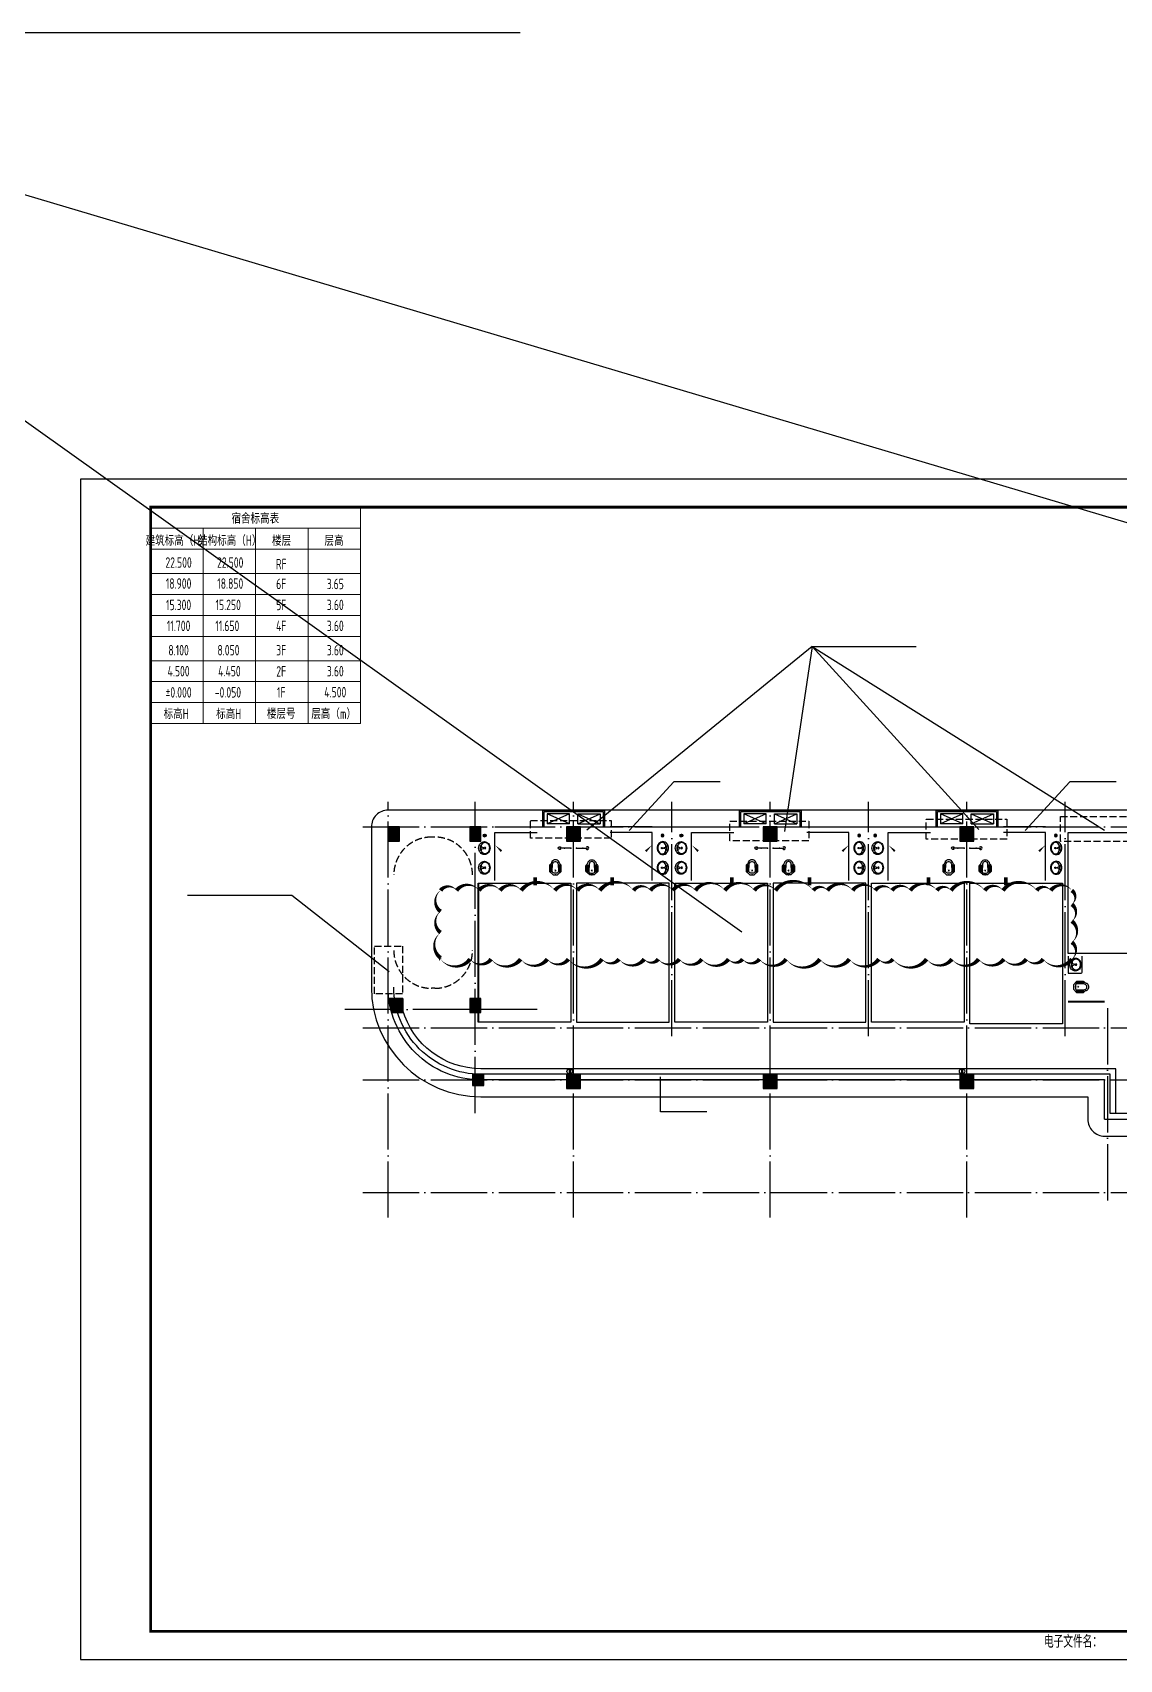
# Model space of a CAD drawing. Extents: x -1041549 to 749950, y -354245 to 17554.
# Drawn here: x -720594 to -681906, y -141716 to -83828 of the extents above; entities that cross this region are included whole.
import ezdxf
from ezdxf.enums import TextEntityAlignment as Align

# ---------------------------------------------------------------- set-up
doc = ezdxf.new("R2010")
doc.units = 0
doc.header["$LTSCALE"] = 1000
doc.header["$MEASUREMENT"] = 0
doc.linetypes.add('DASH', pattern=[0.35, 0.25, -0.1])
doc.linetypes.add('DOTE', pattern=[2.42, 2, -0.2, 0.02, -0.2])
for name, color, linetype in [('14', 1, 'Continuous'), ('AC', 252, 'Continuous'), ('DIM_SYMB', 3, 'Continuous'), ('DOTE', 1, 'Continuous'), ('EQUIP_地漏', 7, 'Continuous'), ('EQUIP_雨水斗', 7, 'Continuous'), ('K+T', 252, 'Continuous'), ('LATRINE', 6, 'Continuous'), ('LVTRY', 8, 'Continuous'), ('PUB_DIM', 3, 'Continuous'), ('PUB_HATCH', 8, 'Continuous'), ('PUB_TEXT', 7, 'Continuous'), ('PUB_TITLE', 4, 'Continuous'), ('WALL', 4, 'Continuous'), ('WINDOW', 3, 'Continuous'), ('柱线', 2, 'Continuous')]:
    doc.layers.add(name, color=color, linetype=linetype)
doc.layers.add('A-ANNO-TABS', color=46, linetype='Continuous', lineweight=9)
doc.layers.add('A-ANNO-TABS-TEXT', color=7, linetype='Continuous', lineweight=15)
doc.layers.add('DIM_MODI', color=6, linetype='Continuous', plot=False)
doc.styles.add('3-100', font='tssdeng.shx', dxfattribs={"width": 0.6, "bigfont": 'hztxt.shx'})
doc.styles.add('hztxt', font='romand_pkpm', dxfattribs={"bigfont": 'gbcbig'})

# ---------------------------------------------------------------- blocks, each defined once
blk = doc.blocks.new('$lvtry$00000168')
at = {"color": 0}
blk.add_line((0, 0), (0, -395), dxfattribs=at)
blk.add_arc((0, -395), 50, 121.03319, 58.96681, dxfattribs=at)
for p in [(0, 0), (0, -223)]:
    blk.add_point(p, dxfattribs=at)
blk = doc.blocks.new('$lvtry$00000203')
at = {"color": 0}
for p, q in [((-109, -134, 0), (-210, -128, 0)), ((-107, -166, 0), (-210, -166, 0)), ((-106, -197, 0), (-210, -197, 0)), ((-104, -227, 0), (-210, -227, 0)), ((-103, -258, 0), (-210, -258, 0)), ((-101, -289, 0), (-210, -289, 0)), ((-100, -320, 0), (-210, -320, 0)), ((-191, -354, 0), (-99, -345, 0)), ((-106, -103, 0), (-182, -88, 0)), ((-109, -124, 0), (-97, -382, 0)), ((48, -60, 0), (-48, -60, 0)), ((-4, -470, 0), (4, -470, 0)), ((97, -382, 0), (109, -124, 0)), ((191, -354, 0), (99, -345, 0)), ((100, -320, 0), (210, -320, 0)), ((101, -289, 0), (210, -289, 0)), ((103, -258, 0), (210, -258, 0)), ((104, -227, 0), (210, -227, 0)), ((106, -103, 0), (182, -88, 0)), ((106, -197, 0), (210, -197, 0)), ((107, -166, 0), (210, -166, 0)), ((109, -134, 0), (210, -128, 0))]:
    blk.add_line(p, q, dxfattribs=at)
at = {"color": 0, "elevation": 0}
blk.add_lwpolyline([(184, -360, 0.139709), (135, -448, -0.12003), (120, -477, -0.218108), (4, -530), (-4, -530, -0.218108), (-120, -477, -0.12003), (-135, -448, 0.139709), (-184, -360, 0.046574), (-191, -354, -0.248797), (-210, -318), (-210, -128, -0.218491), (-198, -101), (-90, -9, -0.179479), (-67, 0), (67, 0, -0.179479), (90, -9), (198, -101, -0.218491), (210, -128), (210, -318, -0.248797), (191, -354, 0.046574)], format="xyb", close=True, dxfattribs=at)
at = {"color": 0, "const_width": 3, "elevation": 0}
blk.add_lwpolyline([(49, -153, 1), (-49, -153, 1)], format="xyb", close=True, dxfattribs=at)
at = {"color": 0}
for centre, radius, start, end in [((-48, -121, 0), 61, 90, 182.693), ((-4, -377, 0), 92.8, 182.693, 270), ((4, -377, 0), 92.8, 270, 357.307), ((48, -121, 0), 61, 357.307, 90)]:
    blk.add_arc(centre, radius, start, end, dxfattribs=at)
for p in [(0, 0), (0, -153, 0)]:
    blk.add_point(p, dxfattribs=at)
blk = doc.blocks.new('$lvtry$00000179')
at = {"color": 0, "linetype": 'ByBlock'}
for p, q in [((-32, -102), (-92, -102)), ((-13, -178), (-40, -70)), ((35, -64), (-35, -64)), ((13, -178), (-13, -178)), ((40, -70), (13, -178)), ((92, -102), (32, -102))]:
    blk.add_line(p, q, dxfattribs=at)
blk.add_lwpolyline([(0, -406, 0.088425), (89, -391, 0.093738), (162, -347, 0.102376), (212, -280, 0.10945), (229, -203, 0.109452), (212, -127, 0.102376), (162, -60, 0.093738), (89, -16, 0.088423), (0, 0, 0.088427), (-89, -16, 0.093738), (-162, -60, 0.102376), (-212, -127, 0.109452), (-229, -203, 0.109451), (-212, -280, 0.102376), (-162, -347, 0.093738), (-89, -391, 0.088425)], format="xyb", close=True, dxfattribs=at)
for centre, radius in [((-64, -76), 20.4), ((-64, -76), 15.4), ((0, -229), 25.4), ((63, -76), 20.4), ((63, -76), 15.4)]:
    blk.add_circle(centre, radius, dxfattribs=at)
for centre, radius, start, end in [((-88, -229), 116, 151.0888, 180), ((-88, -229), 116, 180, 208.9112), ((-45, -252), 164, 126.8699, 151.0888), ((-45, -205), 164, 208.9112, 233.1301), ((-18, -288), 210, 123.90451, 126.8699), ((-18, -169), 210, 233.1301, 252.74206), ((-92, -178), 76.2, 90, 123.90451), ((0, -111), 270, 252.74206, 270), ((-35, -68), 5, 90, 194.03624), ((0, -111), 270, 270, 287.25794), ((35, -68), 5, 345.96376, 90), ((18, -169), 210, 287.25794, 306.8699), ((92, -178), 76.2, 57.74019, 90), ((45, -252), 164, 28.9112, 57.74019), ((45, -205), 164, 306.8699, 331.0888), ((88, -229), 116, 0, 28.9112), ((88, -229), 116, 331.0888, 0)]:
    blk.add_arc(centre, radius, start, end, dxfattribs=at)
at = {"color": 0}
for p in [(0, -76), (0, -229)]:
    blk.add_point(p, dxfattribs=at)
blk = doc.blocks.new('A$C545B6328')
at = {"layer": 'AC'}
for p, q in [((400, 450), (-400, 450)), ((-400, 450), (-400, 100)), ((400, 450), (-400, 100)), ((400, 100), (-400, 450)), ((400, 100), (-400, 100)), ((400, 100), (400, 450))]:
    blk.add_line(p, q, dxfattribs=at)
blk = doc.blocks.new('asgvava')
at = {"layer": 'LATRINE'}
for points in [[(-359868, 72627), (-359868, 72027), (-357668, 72027), (-357668, 72627)], [(-359818, 72627), (-359818, 72077), (-357718, 72077), (-357718, 72627)]]:
    blk.add_lwpolyline(points, dxfattribs=at)
at = {"xscale": -1, "rotation": 180}
blk.add_blockref('A$C545B6328', (-359312, 72610), dxfattribs=at)
at = {"rotation": 180}
blk.add_blockref('A$C545B6328', (-358224, 72610), dxfattribs=at)
blk = doc.blocks.new('$TwtSys$00000139')
at = {"color": 7}
for p, q in [((-19, 92, 0), (-19, -92, 0)), ((19, 92, 0), (19, -92, 0))]:
    blk.add_line(p, q, dxfattribs=at)
blk.add_circle((0, 0, 0), 93.8)
blk = doc.blocks.new('TUQ')
at = {"layer": '14', "style": 'hztxt', "width": 0.85}
blk.add_text('电子文件名：', height=450, rotation=359.99972, dxfattribs=at).set_placement((-24105, -584))
blk = doc.blocks.new('$TwtSys$00000141')
at = {"color": 8}
for p, q in [((-94, -180), (-10, -96)), ((-94, -180), (-10, -96)), ((-87, -223), (35, -101)), ((-87, -223), (35, -101)), ((-66, -254), (66, -122)), ((-66, -254), (66, -122)), ((-32, -275), (88, -155)), ((-32, -275), (88, -155)), ((11, -280), (92, -199)), ((11, -280), (92, -199))]:
    blk.add_line(p, q, dxfattribs=at)
blk.add_circle((0, -188), 94, dxfattribs=at)
blk.add_circle((0, -188), 94, dxfattribs=at)
blk = doc.blocks.new('A$Cde7966d8')
for p, q in [((0, 273), (0, 0)), ((80, 273), (80, 0))]:
    blk.add_line(p, q)
at = {"color": 1}
blk.add_line((40, 273), (40, 0), dxfattribs=at)
blk = doc.blocks.new('4层以上墙柱模板')
at = {"layer": '柱线', "color": 6}
for points in [[(-1111089, -374273), (-1110689, -374273), (-1110689, -373773), (-1111089, -373773)], [(-1108189, -374273), (-1107789, -374273), (-1107789, -373773), (-1108189, -373773)], [(-1104739, -374273), (-1104239, -374273), (-1104239, -373773), (-1104739, -373773)], [(-1097739, -374273), (-1097239, -374273), (-1097239, -373773), (-1097739, -373773)], [(-1090739, -374273), (-1090239, -374273), (-1090239, -373773), (-1090739, -373773)], [(-1083739, -374273), (-1083239, -374273), (-1083239, -373773), (-1083739, -373773)], [(-1080889, -374273), (-1080389, -374273), (-1080389, -373773), (-1080889, -373773)], [(-1108189, -380373), (-1107789, -380373), (-1107789, -379873), (-1108189, -379873)], [(-1083689, -380473), (-1083289, -380473), (-1083289, -380073), (-1083689, -380073)], [(-1080789, -380573), (-1080389, -380573), (-1080389, -380073), (-1080789, -380073)], [(-1108089, -382973), (-1107689, -382973), (-1107689, -382573), (-1108089, -382558)], [(-1104739, -383073), (-1104239, -383073), (-1104239, -382573), (-1104739, -382573)], [(-1097739, -383073), (-1097239, -383073), (-1097239, -382573), (-1097739, -382573)], [(-1090739, -383073), (-1090239, -383073), (-1090239, -382573), (-1090739, -382573)], [(-1083689, -382823), (-1083289, -382823), (-1083289, -382423), (-1083689, -382423)], [(-1080789, -382823), (-1080389, -382823), (-1080389, -382323), (-1080789, -382323)]]:
    blk.add_lwpolyline(points, close=True, dxfattribs=at)
for points in [[(-1110563, -379873), (-1111064, -379873)], [(-1110963, -380373), (-1110990, -380273), (-1111023, -380144), (-1111064, -379873)], [(-1110563, -379873), (-1110563, -380373), (-1110963, -380373)]]:
    blk.add_lwpolyline(points, dxfattribs=at)
blk = doc.blocks.new('A$C322525fa')
at = {"layer": 'PUB_HATCH'}
for points in [[(0, 8800), (400, 8800), (400, 9300), (0, 9300)], [(3300, 9300), (2900, 9300), (2900, 8800), (3300, 8800)], [(6350, 8800), (6850, 8800), (6850, 9300), (6350, 9300)], [(13350, 8800), (13850, 8800), (13850, 9300), (13350, 9300)], [(20350, 8800), (20850, 8800), (20850, 9300), (20350, 9300)], [(27350, 8800), (27850, 8800), (27850, 9300), (27350, 9300)], [(30200, 8800), (30700, 8800), (30700, 9300), (30200, 9300)], [(3300, 3200), (2900, 3200), (2900, 2700), (3300, 2700)], [(27800, 2600), (27800, 3000), (27400, 3000), (27400, 2600)], [(30700, 2500), (30700, 3000), (30300, 3000), (30300, 2500)], [(27800, 250), (27800, 650), (27400, 650), (27400, 250)], [(30700, 250), (30700, 750), (30300, 750), (30300, 250)], [(3400, 100), (3400, 500), (3000, 515), (3000, 100)], [(6850, 0), (6850, 500), (6350, 500), (6350, 0)], [(13850, 0), (13850, 500), (13350, 500), (13350, 0)], [(20850, 0), (20850, 500), (20350, 500), (20350, 0)]]:
    blk.add_hatch(color=7, dxfattribs=at).paths.add_polyline_path(points)
blk.add_solid([(24, 3200), (525, 3200), (125, 2700), (525, 2700)])
at = {"layer": 'WALL'}
for points in [[(0, 8800), (400, 8800), (400, 9300), (0, 9300)], [(3300, 9300), (2900, 9300), (2900, 8800), (3300, 8800)], [(6350, 8800), (6850, 8800), (6850, 9300), (6350, 9300)], [(13350, 8800), (13850, 8800), (13850, 9300), (13350, 9300)], [(20350, 8800), (20850, 8800), (20850, 9300), (20350, 9300)], [(27350, 8800), (27850, 8800), (27850, 9300), (27350, 9300)], [(3300, 3200), (2900, 3200), (2900, 2700), (3300, 2700)], [(27800, 2600), (27800, 3000), (27400, 3000), (27400, 2600)], [(30700, 2500), (30700, 3000), (30300, 3000), (30300, 2500)], [(27800, 250), (27800, 650), (27400, 650), (27400, 250)], [(30700, 250), (30700, 750), (30300, 750), (30300, 250)], [(3400, 100), (3400, 500), (3000, 515), (3000, 100)], [(6850, 0), (6850, 500), (6350, 500), (6350, 0)], [(13850, 0), (13850, 500), (13350, 500), (13350, 0)], [(20850, 0), (20850, 500), (20350, 500), (20350, 0)]]:
    blk.add_lwpolyline(points, close=True, dxfattribs=at)
blk.add_lwpolyline([(125, 2700), (525, 2700), (525, 3200), (24, 3200, 0.039187), (125, 2700, -0.123047)], format="xyb", dxfattribs=at)
blk.add_blockref('4层以上墙柱模板', (1111089, 383073))

msp = doc.modelspace()

# ---------------------------------------------------------------- hatches: boundary and pattern name
h = msp.add_hatch()
h.set_pattern_fill('ANSI31', color=256, scale=25)
h.set_pattern_definition([(45, (-330288.957, -203871.753), (-28.0633004, 28.0633004), [])])
h.paths.add_polyline_path([(-704734.7, -114095.3), (-704714.7, -114095.3), (-704714.7, -119045.3), (-704734.7, -119045.3)])

# ---------------------------------------------------------------- linework, layer by layer
at = {"color": 2}
for p, q in [((-704134.7, -112095.3), (-702634.7, -112095.3)), ((-704134.7, -112295.3), (-702634.7, -112295.3)), ((-698534.7, -112095.3), (-700034.7, -112095.3)), ((-698534.7, -112295.3), (-700034.7, -112295.3)), ((-697134.7, -112095.3), (-695634.7, -112095.3)), ((-697134.7, -112295.3), (-695634.7, -112295.3)), ((-693034.7, -112095.3), (-691534.7, -112095.3)), ((-691534.7, -112295.3), (-693034.7, -112295.3)), ((-690134.7, -112095.3), (-688634.7, -112095.3)), ((-690134.7, -112295.3), (-688634.7, -112295.3)), ((-684534.7, -112095.3), (-686034.7, -112095.3)), ((-684534.7, -112295.3), (-686034.7, -112295.3))]:
    msp.add_line(p, q, dxfattribs=at)
at = {"color": 3}
for p, q in [((-682434.7, -122495.3), (-680434.7, -122495.3)), ((-680434.7, -122295.3), (-682234.7, -122295.3))]:
    msp.add_line(p, q, dxfattribs=at)
msp.add_lwpolyline([(-683034.7, -121695.3), (-683034.7, -122495.3, 0.4142136), (-682434.7, -123095.3), (-677234.7, -123095.3, 0.4142136), (-676634.7, -122495.3), (-676634.7, -112095.3, 0.4142136), (-677234.7, -111495.3), (-707934.7, -111495.3, 0.4142136), (-708534.7, -112095.3), (-708534.7, -117795.3, 0.4142135), (-704634.7, -121695.3), (-683034.7, -121695.3)], format="xyb")
at = {"color": 2, "linetype": 'DASH'}
for points in [[(-702869.4, -111860.2), (-699993.9, -111860.2), (-699993.9, -112489.7), (-702869.4, -112489.7)], [(-695774.4, -111892.4), (-692965.3, -111892.4), (-692965.3, -112586.3), (-695774.4, -112586.3)], [(-688781.2, -111822), (-685910.2, -111822), (-685910.2, -112533.8), (-688781.2, -112533.8)], [(-684008.1, -111727.3), (-680827.2, -111727.3), (-680827.2, -112611.6), (-684008.1, -112611.6)], [(-708426, -116334.5), (-707427, -116334.5), (-707427, -118027.8), (-708426, -118027.8)]]:
    msp.add_lwpolyline(points, close=True, dxfattribs=at)
for points in [[(-683734.7, -112295.3), (-680434.7, -112295.3), (-680434.7, -116595.3), (-683734.7, -116595.3)], [(-704734.7, -114095.3), (-704714.7, -114095.3), (-704714.7, -119045.3), (-704734.7, -119045.3)], [(-704734.7, -114095.3), (-701434.7, -114095.3), (-701434.7, -119045.3), (-704734.7, -119045.3)], [(-701234.7, -119045.3), (-697934.7, -119045.3), (-697934.7, -114095.3), (-701234.7, -114095.3)], [(-697734.7, -114095.3), (-694434.7, -114095.3), (-694434.7, -119045.3), (-697734.7, -119045.3)], [(-694234.7, -119045.3), (-690934.7, -119045.3), (-690934.7, -114095.3), (-694234.7, -114095.3)], [(-690734.7, -114095.3), (-687434.7, -114095.3), (-687434.7, -119045.3), (-690734.7, -119045.3)], [(-687234.7, -114095.3), (-683934.7, -114095.3), (-683934.7, -119095.3), (-687234.7, -119095.3)]]:
    msp.add_lwpolyline(points, close=True)
at = {"color": 3}
for points in [[(-682434.7, -122495.3), (-682434.7, -121095.3), (-704634.7, -121095.3, -0.4142136), (-707934.7, -117795.3, 9.0321414)], [(-682234.7, -122295.3), (-682234.7, -120895.3), (-704634.7, -120895.3, -0.4142136), (-707734.7, -117795.3, -0.4142136)]]:
    msp.add_lwpolyline(points, format="xyb", dxfattribs=at)
at = {"color": 5}
msp.add_lwpolyline([(-682034.7, -122295.3), (-682034.7, -120695.3), (-704634.7, -120695.3, -0.3345303), (-707422.2, -118595.3, -0.3345303)], format="xyb", dxfattribs=at)
msp.add_lwpolyline([(-682034.7, -122295.3), (-682034.7, -120695.3), (-704634.7, -120695.3, -0.3345303), (-707422.2, -118595.3, -0.3345303)], format="xyb", dxfattribs=at)
at = {"layer": 'A-ANNO-TABS'}
for p, q in [((-716388.5, -108417.8), (-716388.5, -100716.3)), ((-716388.5, -101462.9), (-708921.8, -101462.9)), ((-714521.8, -108417.8), (-714521.8, -101462.9)), ((-712655.1, -108417.8), (-712655.1, -101462.9)), ((-710788.5, -108417.8), (-710788.5, -101462.9)), ((-716388.5, -102209.6), (-708921.8, -102209.6)), ((-716388.5, -103073.7), (-708921.8, -103073.7)), ((-716388.5, -103820.4), (-708921.8, -103820.4)), ((-716388.5, -104567), (-708921.8, -104567)), ((-716388.5, -105313.7), (-708921.8, -105313.7)), ((-716388.5, -106177.8), (-708921.8, -106177.8)), ((-716388.5, -106924.4), (-708921.8, -106924.4)), ((-716388.5, -107671.1), (-708921.8, -107671.1))]:
    msp.add_line(p, q, dxfattribs=at)
for points in [[(-708921.8, -108417.8), (-708921.8, -100716.3), (-716388.5, -100716.3)], [(-708921.8, -108417.8), (-716388.5, -108417.8)]]:
    msp.add_lwpolyline(points, dxfattribs=at)
at = {"layer": 'DIM_MODI'}
msp.add_lwpolyline([(-706070.1, -114353.8, 0, 150, 0.5), (-706070.1, -115103.8, 0, 150, 0.5), (-706070.1, -115853.8, 0, 150, 0.5), (-706070.1, -116753.8, 0, 150, 0.5), (-706070.1, -116797.2, 0, 150, 0.5), (-705020.1, -116797.2, 0, 150, 0.5), (-704270.1, -116797.2, 0, 150, 0.5), (-703220.1, -116797.2, 0, 150, 0.5), (-702270.1, -116797.2, 0, 150, 0.5), (-701520.1, -116797.2, 0, 150, 0.5), (-700320.1, -116797.2, 0, 150, 0.5), (-699720.1, -116797.2, 0, 150, 0.5), (-698820.1, -116797.2, 0, 150, 0.5), (-698320.1, -116797.2, 0, 150, 0.5), (-697570.1, -116797.2, 0, 150, 0.5), (-696770.1, -116797.2, 0, 150, 0.5), (-695820.1, -116797.2, 0, 150, 0.5), (-695320.1, -116797.2, 0, 150, 0.5), (-694720.1, -116797.2, 0, 150, 0.5), (-693770.1, -116797.2, 0, 150, 0.5), (-692570.1, -116797.2, 0, 150, 0.5), (-691520.1, -116797.2, 0, 150, 0.5), (-690470.1, -116797.2, 0, 150, 0.5), (-689970.1, -116797.2, 0, 150, 0.5), (-688770.1, -116797.2, 0, 150, 0.5), (-687870.1, -116797.2, 0, 150, 0.5), (-686920.1, -116797.2, 0, 150, 0.5), (-686020.1, -116797.2, 0, 150, 0.5), (-685220.1, -116797.2, 0, 150, 0.5), (-684620.1, -116797.2, 0, 150, 0.5), (-683602.7, -116797.2, 0, 150, 0.5), (-683602.7, -116197.2, 0, 150, 0.5), (-683602.7, -115447.2, 0, 150, 0.5), (-683602.7, -114847.2, 0, 150, 0.5), (-683602.7, -114353.8, 0, 150, 0.5), (-684352.7, -114353.8, 0, 150, 0.5), (-684852.7, -114353.8, 0, 150, 0.5), (-686052.7, -114353.8, 0, 150, 0.5), (-686702.7, -114353.8, 0, 150, 0.5), (-687902.7, -114353.8, 0, 150, 0.5), (-688402.7, -114353.8, 0, 150, 0.5), (-689352.7, -114353.8, 0, 150, 0.5), (-690002.7, -114353.8, 0, 150, 0.5), (-690602.7, -114353.8, 0, 150, 0.5), (-691402.7, -114353.8, 0, 150, 0.5), (-692302.7, -114353.8, 0, 150, 0.5), (-692802.7, -114353.8, 0, 150, 0.5), (-694152.7, -114353.8, 0, 150, 0.5), (-694902.7, -114353.8, 0, 150, 0.5), (-695952.7, -114353.8, 0, 150, 0.5), (-697002.7, -114353.8, 0, 150, 0.5), (-697802.7, -114353.8, 0, 150, 0.5), (-698602.7, -114353.8, 0, 150, 0.5), (-699202.7, -114353.8, 0, 150, 0.5), (-700402.7, -114353.8, 0, 150, 0.5), (-701202.7, -114353.8, 0, 150, 0.5), (-702002.7, -114353.8, 0, 150, 0.5), (-703202.7, -114353.8, 0, 150, 0.5), (-703952.7, -114353.8, 0, 150, 0.5), (-704702.7, -114353.8, 0, 150, 0.5), (-705502.7, -114353.8, 0, 150, 0.5)], format="xyseb", close=True, dxfattribs=at)
at = {"layer": 'DIM_SYMB'}
for points in [[(-703595, -113253.9, 0, 0, 0), (-704118.4, -112748.1, 0, 80, 0), (-703902.7, -112956.6, 0, 0, 0)], [(-699074.4, -113253.9, 0, 0, 0), (-698551, -112748.1, 0, 80, 0), (-698766.8, -112956.6, 0, 0, 0)], [(-696595, -113253.9, 0, 0, 0), (-697118.4, -112748.1, 0, 80, 0), (-696902.7, -112956.6, 0, 0, 0)], [(-692074.4, -113253.9, 0, 0, 0), (-691551, -112748.1, 0, 80, 0), (-691766.8, -112956.6, 0, 0, 0)], [(-689595, -113253.9, 0, 0, 0), (-690118.4, -112748.1, 0, 80, 0), (-689902.7, -112956.6, 0, 0, 0)], [(-685074.4, -113253.9, 0, 0, 0), (-684551, -112748.1, 0, 80, 0), (-684766.8, -112956.6, 0, 0, 0)]]:
    msp.add_lwpolyline(points, format="xyseb", dxfattribs=at)
at = {"layer": 'DOTE', "linetype": 'DOTE'}
for p, q in [((-707934.7, -125995.3), (-707934.7, -111195.3)), ((-704834.7, -122272.7), (-704834.7, -111195.3)), ((-701334.7, -125995.3), (-701334.7, -111195.3)), ((-697834.7, -119543.7), (-697834.7, -111195.3)), ((-694334.7, -125995.3), (-694334.7, -111195.3)), ((-690834.7, -119543.7), (-690834.7, -111195.3)), ((-687334.7, -125995.3), (-687334.7, -111195.3)), ((-683834.7, -119543.7), (-683834.7, -111195.3)), ((-708834.7, -112095.3), (-676334.7, -112095.3)), ((-702637.3, -118595.3), (-709624.2, -118595.3)), ((-682334.7, -118545.3), (-682334.7, -125477.4)), ((-708834.7, -119245.3), (-681328.7, -119245.3)), ((-708834.7, -121095.3), (-676334.7, -121095.3)), ((-708834.7, -125095.3), (-676334.7, -125095.3))]:
    msp.add_line(p, q, dxfattribs=at)
at = {"layer": 'K+T', "linetype": 'DASH'}
for p, q in [((-706274.7, -112455.3), (-706394.7, -112455.3)), ((-706274.7, -117835.3), (-706394.7, -117835.3))]:
    msp.add_line(p, q, dxfattribs=at)
at = {"layer": 'K+T'}
for p, q in [((-683734.7, -118295.3), (-682434.7, -118295.3)), ((-683734.7, -118315.3), (-682434.7, -118315.3))]:
    msp.add_line(p, q, dxfattribs=at)
at = {"layer": 'K+T', "linetype": 'DASH'}
for centre, start, end in [((-706394.7, -113795.3), 90, 180), ((-706274.7, -113795.3), 0, 90), ((-706394.7, -116495.3), 180, 270), ((-706274.7, -116495.3), 270, 0)]:
    msp.add_arc(centre, 1340, start, end, dxfattribs=at)
at = {"layer": 'LVTRY'}
for p, q in [((-704134.7, -113995.3), (-704134.7, -112295.3)), ((-698534.7, -113995.3), (-698534.7, -112295.3)), ((-697134.7, -113995.3), (-697134.7, -112295.3)), ((-691534.7, -113995.3), (-691534.7, -112295.3)), ((-690134.7, -113995.3), (-690134.7, -112295.3)), ((-684534.7, -113995.3), (-684534.7, -112295.3))]:
    msp.add_line(p, q, dxfattribs=at)
msp.add_lwpolyline([(-683734.7, -116695.3), (-683734.7, -117295.3), (-683284.7, -117295.3, 0.4142136), (-683234.7, -117245.3), (-683234.7, -116695.3)], format="xyb", dxfattribs=at)
at = {"layer": 'PUB_DIM'}
for p, q in [((-697770.5, -110486.6), (-699354.8, -112217.9)), ((-696122.7, -110486.6), (-697770.5, -110486.6)), ((-683674, -110486.6), (-685258.2, -112217.9)), ((-682026.2, -110486.6), (-683674, -110486.6)), ((-698244.7, -122233.2), (-698244.7, -120987.5)), ((-696596.9, -122233.2), (-698244.7, -122233.2))]:
    msp.add_line(p, q, dxfattribs=at)
at = {"layer": 'PUB_TEXT', "color": 2}
for q in [(-703237.5, -83828.1), (-695350.9, -115827.4), (-631144.4, -116288.7)]:
    msp.add_line((-740242.4, -83828.1), q, dxfattribs=at)
at = {"layer": 'PUB_TITLE'}
msp.add_lwpolyline([(-718888.5, -141716.3), (-659488.5, -141716.3), (-659488.5, -99716.3), (-718888.5, -99716.3)], close=True, dxfattribs=at)
at = {"layer": 'PUB_TITLE', "const_width": 100}
msp.add_lwpolyline([(-716388.5, -140716.3), (-660488.5, -140716.3), (-660488.5, -100716.3), (-716388.5, -100716.3)], close=True, dxfattribs=at)
at = {"layer": 'WINDOW'}
for p, q in [((-692845.8, -105668.5), (-700863.3, -112209.4)), ((-692845.8, -105668.5), (-693826.9, -112260.5)), ((-692845.8, -105668.5), (-689139.1, -105668.5)), ((-692845.8, -105668.5), (-686907.8, -112184.7)), ((-692845.8, -105668.5), (-682437.6, -112208.7)), ((-715072.8, -114516.7), (-711366, -114516.7)), ((-711366, -114516.7), (-707901.1, -117232.3))]:
    msp.add_line(p, q, dxfattribs=at)

# ---------------------------------------------------------------- block references
at = {"xscale": -1, "rotation": 180}
for p in [(-342566.5, -39468.5), (-335566.5, -39468.5), (-328566.5, -39468.5)]:
    msp.add_blockref('asgvava', p, dxfattribs=at)
for name, p in [('A$C322525fa', (-707934.7, -121395.3)), ('A$Cde7966d8', (-702745.7, -114171.4)), ('A$Cde7966d8', (-700005.7, -114171.4)), ('A$Cde7966d8', (-695746.6, -114171.4)), ('A$Cde7966d8', (-692988.1, -114171.4)), ('A$Cde7966d8', (-688747, -114171.4)), ('A$Cde7966d8', (-685999.1, -114171.4))]:
    msp.add_blockref(name, p)
at = {"layer": '14'}
msp.add_blockref('TUQ', (-660488.5, -140716.3), dxfattribs=at)
at = {"layer": 'EQUIP_地漏', "yscale": 0.5319148936170213, "zscale": 0.5319148936170213}
for p, xscale, rotation in [((-704400.8, -112398.7), 0.5319148936170213, 270), ((-698268.6, -112398.7), -0.5319148936170213, 90), ((-697400.8, -112398.7), 0.5319148936170213, 270), ((-691268.6, -112398.7), -0.5319148936170213, 90), ((-690700.4, -112398.7), -0.5319148936170213, 90), ((-684268.6, -112398.7), -0.5319148936170213, 90)]:
    msp.add_blockref('$TwtSys$00000141', p, dxfattribs=dict(at, xscale=xscale, rotation=rotation))
at = {"layer": 'EQUIP_雨水斗'}
for p in [(-701477.2, -120794), (-687510, -120789.8)]:
    msp.add_blockref('$TwtSys$00000139', p, dxfattribs=at)
at = {"layer": 'LVTRY', "xscale": -1}
for name, p, rotation in [('$lvtry$00000179', (-704714.7, -112845.3), 90), ('$lvtry$00000168', (-701434.7, -112845.3), 270), ('$lvtry$00000179', (-697714.7, -112845.3), 90), ('$lvtry$00000168', (-694434.7, -112845.3), 270), ('$lvtry$00000179', (-690714.7, -112845.3), 90), ('$lvtry$00000168', (-687434.7, -112845.3), 270), ('$lvtry$00000179', (-704714.7, -113545.3), 90), ('$lvtry$00000203', (-701984.7, -113795.3), 180), ('$lvtry$00000179', (-697714.7, -113545.3), 90), ('$lvtry$00000203', (-694984.7, -113795.3), 180), ('$lvtry$00000179', (-690714.7, -113545.3), 90), ('$lvtry$00000203', (-687984.7, -113795.3), 180), ('$lvtry$00000179', (-683681.7, -116991.6), 90)]:
    msp.add_blockref(name, p, dxfattribs=dict(at, rotation=rotation))
at = {"layer": 'LVTRY'}
for name, p, rotation in [('$lvtry$00000168', (-701234.7, -112845.3), 90.00000000000003), ('$lvtry$00000179', (-697954.7, -112845.3), 270), ('$lvtry$00000168', (-694234.7, -112845.3), 90.00000000000003), ('$lvtry$00000179', (-690954.7, -112845.3), 270), ('$lvtry$00000168', (-687234.7, -112845.3), 90.00000000000003), ('$lvtry$00000179', (-683954.7, -112845.3), 270), ('$lvtry$00000203', (-700684.7, -113795.3), 180), ('$lvtry$00000179', (-697954.7, -113545.3), 270), ('$lvtry$00000203', (-693684.7, -113795.3), 180), ('$lvtry$00000179', (-690954.7, -113545.3), 270), ('$lvtry$00000203', (-686684.7, -113795.3), 180), ('$lvtry$00000179', (-683954.7, -113545.3), 270), ('$lvtry$00000203', (-683534.7, -117786.5, 0), 89.99999999999999)]:
    msp.add_blockref(name, p, dxfattribs=dict(at, rotation=rotation))

# ---------------------------------------------------------------- texts
at = {"layer": 'A-ANNO-TABS-TEXT', "style": '3-100', "width": 0.7}
for s, p in [('宿舍标高表', (-712664.1, -101094.6)), ('建筑标高（H）', (-715441.9, -101884.1)), ('结构标高（H）', (-713575.3, -101884.1)), ('楼层', (-711731.5, -101889.5)), ('层高', (-709864.8, -101889.5)), ('22.500', (-715395.4, -102687.1)), ('22.500', (-713556.7, -102687.1)), ('RF', (-711743.1, -102740.3)), ('18.900', (-715395.4, -103433.7)), ('18.850', (-713556.7, -103433.7)), ('6F', (-711743.1, -103447)), ('3.65', (-709817.8, -103447)), ('15.300', (-715395.4, -104193.7)), ('15.250', (-713629.1, -104193.7)), ('5F', (-711743.1, -104193.7)), ('3.60', (-709817.8, -104193.7)), ('11.700', (-715395.4, -104940.4)), ('11.650', (-713661.8, -104940.4)), ('4F', (-711743.1, -104940.4)), ('3.60', (-709817.8, -104940.4)), ('8.100', (-715395.4, -105804.4)), ('8.050', (-713620.2, -105804.4)), ('3F', (-711743.1, -105804.4)), ('3.60', (-709817.8, -105804.4)), ('4.500', (-715395.4, -106551.1)), ('4.450', (-713586, -106551.1)), ('2F', (-711743.1, -106558.4)), ('3.60', (-709817.8, -106551.1)), ('%%P0.000', (-715395.4, -107305.1)), ('-0.050', (-713640, -107305.1)), ('1F', (-711743.1, -107305.1)), ('4.500', (-709817.8, -107297.8)), ('标高H', (-715480, -108051.7)), ('标高H', (-713613.3, -108051.7)), ('楼层号', (-711743.1, -108044.4)), ('层高（m）', (-709876.4, -108049))]:
    msp.add_text(s, height=373.33, dxfattribs=at).set_placement(p, align=Align.MIDDLE)

doc.saveas('drawing.dxf')
